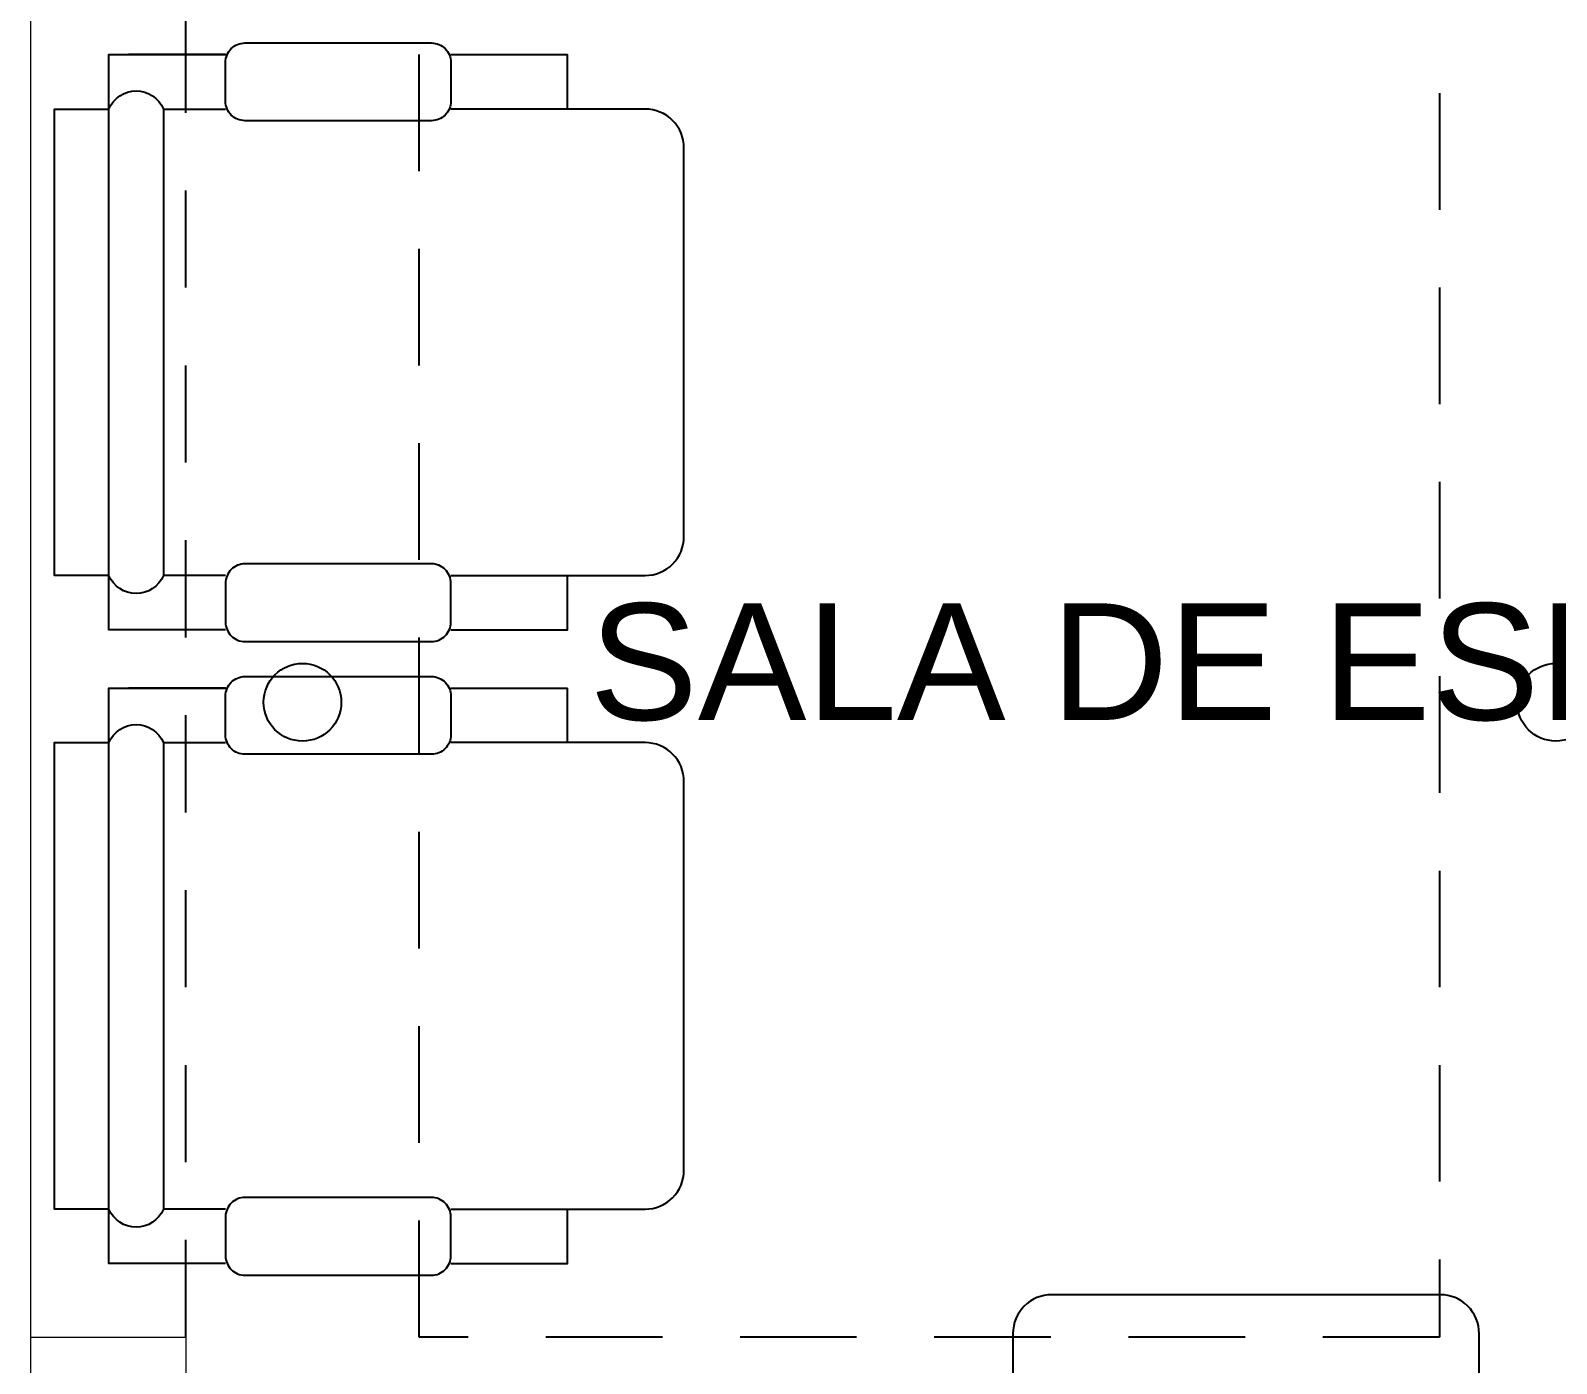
# Model space of a CAD drawing. Header units: metres. Extents: x -22 to 564, y 0 to 143.
# Drawn here: x 130.566 to 132.53, y 34.391 to 36.106 of the extents above; entities that cross this region are included whole.
import ezdxf
from ezdxf.enums import TextEntityAlignment as Align

# ---------------------------------------------------------------- set-up
doc = ezdxf.new("R2010")
doc.units = ezdxf.units.M
doc.linetypes.add('XREF 1N NEURO-ONCOLOGIA$0$CONJUNTO TLAHUAC$0$HIDDEN2', pattern=[0.1875, 0.125, -0.0625])
doc.linetypes.add('XREF 1N NEURO-ONCOLOGIA$0$HIDDE150', pattern=[0.24, 0.15, -0.09])
for name, color, linetype in [('TEXTO', 7, 'Continuous'), ('XREF 1N NEURO-ONCOLOGIA$0$LAMPARAS 1', 112, 'Continuous'), ('XREF 1N NEURO-ONCOLOGIA$0$MOBILIARIO', 161, 'Continuous'), ('XREF 1N NEURO-ONCOLOGIA$0$PLAFONES', 20, 'XREF 1N NEURO-ONCOLOGIA$0$HIDDE150'), ('XREF 1N NEURO-ONCOLOGIA$0$PROYECCIÓN', 8, 'XREF 1N NEURO-ONCOLOGIA$0$CONJUNTO TLAHUAC$0$HIDDEN2'), ('XREF 1N NEURO-ONCOLOGIA$0$TEX-MOB', 4, 'Continuous')]:
    doc.layers.add(name, color=color, linetype=linetype)
doc.layers.add('XREF 1N NEURO-ONCOLOGIA$0$MUROS DE TABLAROCA', color=150, linetype='Continuous', lineweight=13)
doc.styles.add('100 LOCALES 25', font='arial.ttf', dxfattribs={"height": 0.25})
doc.styles.add('XREF 1N NEURO-ONCOLOGIA$0$HANDLET', font='romans.shx')

# ---------------------------------------------------------------- blocks, each defined once
blk = doc.blocks.new('XREF 1N NEURO-ONCOLOGIA$0$SILCON1L')
for p, q in [((0.3, -0.14), (0.3, -0.22)), ((0.37, -0.51), (0.37, -0.66)), ((0.37, -0.51), (0.37, -0.66)), ((0.3, -0.66), (0.37, -0.66))]:
    blk.add_line(p, q)
for points in [[(-0.3, -0.22), (-0.3, -0.14, -0.6647), (-0.3, -0.07), (-0.3, 0), (0.3, 0), (0.3, -0.07, -0.6647), (0.3, -0.14), (-0.3, -0.14)], [(-0.3, -0.51), (-0.3, -0.76, 0.414214), (-0.25, -0.81), (0.25, -0.81, 0.414214), (0.3, -0.76), (0.3, -0.51)]]:
    blk.add_lwpolyline(points, format="xyb")
for points in [[(-0.37, -0.22), (-0.37, -0.07), (0.37, -0.07), (0.37, -0.22), (0.37, -0.095)], [(-0.37, -0.51), (-0.37, -0.66), (-0.3, -0.66)]]:
    blk.add_lwpolyline(points)
for points in [[(-0.285, -0.245, 0.414214), (-0.31, -0.22), (-0.36, -0.22, 0.414214), (-0.385, -0.245), (-0.385, -0.485, 0.414214), (-0.36, -0.51), (-0.31, -0.51, 0.414214), (-0.285, -0.485)], [(0.285, -0.245, -0.414214), (0.31, -0.22), (0.36, -0.22, -0.414214), (0.385, -0.245), (0.385, -0.485, -0.414214), (0.36, -0.51), (0.31, -0.51, -0.414214), (0.285, -0.485)]]:
    blk.add_lwpolyline(points, format="xyb", close=True)
blk = doc.blocks.new('XREF 1N NEURO-ONCOLOGIA')
at = {"layer": 'XREF 1N NEURO-ONCOLOGIA$0$LAMPARAS 1'}
for centre in [(1.7906, 13.5008), (1.7906, 11.8876)]:
    blk.add_circle(centre, 0.05, dxfattribs=at)
at = {"layer": 'XREF 1N NEURO-ONCOLOGIA$0$MUROS DE TABLAROCA'}
for p, q in [((4.3739, 13.8508), (0.1739, 13.8508)), ((0.9739, 13.8508), (0.9739, 13.6508)), ((0.9739, 13.6508), (0.1739, 13.6508))]:
    blk.add_line(p, q, dxfattribs=at)
at = {"layer": 'XREF 1N NEURO-ONCOLOGIA$0$PLAFONES'}
blk.add_lwpolyline([(0.9739, 13.3508), (3.5739, 13.3508), (3.5739, 12.0376), (0.9739, 12.0376)], close=True, dxfattribs=at)
at = {"layer": 'XREF 1N NEURO-ONCOLOGIA$0$PROYECCIÓN'}
blk.add_line((0.9739, 13.6508), (3.5739, 13.6508), dxfattribs=at)
at = {"layer": 'XREF 1N NEURO-ONCOLOGIA$0$MOBILIARIO'}
for p in [(1.4386, 13.8198), (2.2536, 13.8198)]:
    blk.add_blockref('XREF 1N NEURO-ONCOLOGIA$0$SILCON1L', p, dxfattribs=at)
at = {"layer": 'XREF 1N NEURO-ONCOLOGIA$0$MOBILIARIO', "rotation": 90}
blk.add_blockref('XREF 1N NEURO-ONCOLOGIA$0$SILCON1L', (0.2185, 12.2864), dxfattribs=at)
at = {"layer": 'XREF 1N NEURO-ONCOLOGIA$0$TEX-MOB', "style": 'XREF 1N NEURO-ONCOLOGIA$0$HANDLET'}
for p in [(1.7, 4.5847, 0), (1.7073, 2.0138, 0)]:
    blk.add_attdef('234', text='', height=0.075, rotation=180, dxfattribs=at).set_placement(p, align=Align.MIDDLE_CENTER)

msp = doc.modelspace()

# ---------------------------------------------------------------- block references
at = {"rotation": 90}
msp.add_blockref('XREF 1N NEURO-ONCOLOGIA', (144.4169, 33.4511), dxfattribs=at)

# ---------------------------------------------------------------- next in the draw order: texts
at = {"layer": 'TEXTO', "color": 0, "insert": (130.9212, 35.2168, 0), "char_height": 0.15, "width": 3.499294, "attachment_point": 7, "style": '100 LOCALES 25'}
msp.add_mtext('\\pxqc;SALA DE ESPERA INTERNA', dxfattribs=at)

doc.saveas('drawing.dxf')
